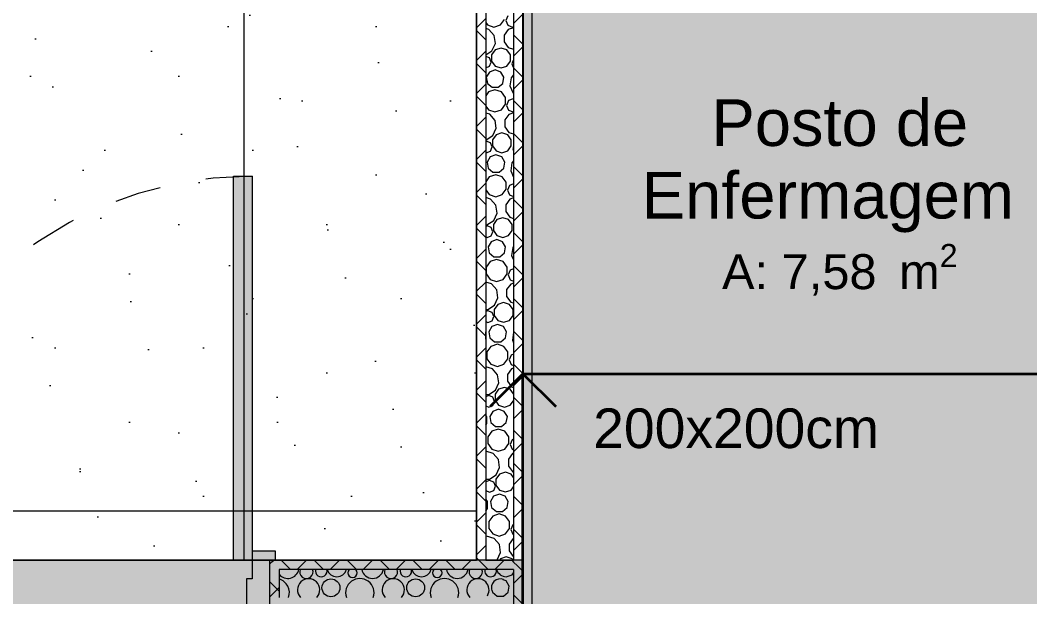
# Model space of a CAD drawing. Header units: metres. Extents: x -77 to -41.1, y -68 to -27.7.
# Drawn here: x -59.843 to -57.675, y -34.983 to -33.745 of the extents above; entities that cross this region are included whole.
import ezdxf

# ---------------------------------------------------------------- set-up
doc = ezdxf.new("R2010")
doc.units = ezdxf.units.M
doc.header["$MEASUREMENT"] = 0
doc.linetypes.add('Dashed', pattern=[0.07, 0.045, -0.025])
for name, color, linetype, lineweight, true_color in [('LAJES.EST_Caneta_No__18', 7, 'Continuous', 0, 0xdfdfdf), ('LAJES.EST_Caneta_No__254', 7, 'Continuous', 0, 0xd1c9ad), ('NOTAS PISOS_Caneta_No__12', 7, 'Continuous', 0, 0x030303), ('PISO_Caneta_No__24', 7, 'Continuous', 40, 0x851f10), ('PISO_Caneta_No__97', 7, 'Continuous', 5, 0x6b6b6b), ('Portas Archicad_Caneta_No__9', 7, 'Continuous', 5, 0x020202), ('Portas Archicad_Caneta_No__97', 7, 'Continuous', 5, 0x6b6b6b), ('ZONA_Caneta_No__56', 7, 'Continuous', 0, 0xffe495)]:
    doc.layers.add(name, color=color, linetype=linetype, lineweight=lineweight, true_color=true_color)
for name, color, linetype, lineweight in [('LAJES.EST_Caneta_No__241', 7, 'Continuous', 13), ('LAJES.EST_Caneta_No__96', 252, 'Continuous', 0), ('PAREDE CONSTRUIR_Caneta_No__241', 7, 'Continuous', 13), ('PAREDE CONSTRUIR_Caneta_No__83', 84, 'Continuous', 0), ('PAREDE CONSTRUIR_Caneta_No__96', 252, 'Continuous', 0), ('PISO - Rodapé_Caneta_No__11', 7, 'Continuous', 5), ('PISO_Caneta_No__1', 7, 'Continuous', 35), ('PISO_Caneta_No__241', 7, 'Continuous', 13), ('Portas Archicad_Caneta_No__241', 7, 'Continuous', 13), ('Selos de Zona Archicad_Caneta_No__11', 7, 'Continuous', 5)]:
    doc.layers.add(name, color=color, linetype=linetype, lineweight=lineweight)
for name, color, linetype in [('PAREDE CONSTRUIR', 7, 'Continuous'), ('Portas Archicad', 7, 'Continuous'), ('ZONA', 7, 'Continuous')]:
    doc.layers.add(name, color=color, linetype=linetype)
doc.styles.add('GENERATED_STYLE_1', font='arial.ttf')
pattern_1 = [(45, (0, 0.5), (-0.159099, 0.159099), [0, -0.15, 0, -0.225]), (110, (0.5, 0.5), (0.21143084, 0.07695453), [0, -0.11, 0, -0.19])]
pattern_2 = [(45, (0, 0), (-0.03535534, 0.03535534), []), (135, (0, 0), (0.03535534, 0.03535534), [])]

# ---------------------------------------------------------------- blocks, each defined once
blk = doc.blocks.new('Posto de Enfermagem_9_15_3', base_point=(-58.0832, -34.1078))
at = {"layer": 'Selos de Zona Archicad_Caneta_No__11', "color": 7, "lineweight": 5, "insert": (-58.0832, -33.9151), "char_height": 0.1, "width": 1, "attachment_point": 2, "line_spacing_factor": 0.934219, "style": 'GENERATED_STYLE_1'}
blk.add_mtext('\\A1;{\\pqc;\\pt0,0.55;\\fArial|b0|i0|c0|p0;\\W1.000000;Posto de Enfermagem\\fArial|b0|i0|c0|p0;\\W1.000000;\\A1{\\H.66x;\\S^  ;}\\fArial|b0|i0|c0|p0;\\W1.000000;\\fArial|b0|i0|c0|p0;\\W1.000000;\\A1{\\H.66x;\\S^  ;}}', dxfattribs=at)
at = {"layer": 'Selos de Zona Archicad_Caneta_No__11', "color": 7, "lineweight": 5, "insert": (-58.0832, -34.2255), "char_height": 0.075, "attachment_point": 2, "style": 'GENERATED_STYLE_1'}
blk.add_mtext('\\A1;{\\pqc;\\pt0,0.55;\\fArial|b0|i0|c0|p0;\\W1.000000;A: 7,58\\fArial|b0|i0|c0|p0;\\W1.000000;\\A1{\\H.66x;\\S^  ;}\\fArial|b0|i0|c0|p0;\\W1.000000; m\\fArial|b0|i0|c0|p0;\\W1.000000;\\A1{\\H.66x;\\S2^  ;}}', dxfattribs=at)
blk = doc.blocks.new('*X64')
at = {"layer": 'PAREDE CONSTRUIR_Caneta_No__96', "color": 252, "linetype": 'Continuous', "lineweight": 0}
for centre, radius, start, end in [((-58.8333, -34.9272), 0.0125, 214.0469, 15.9768), ((-58.7996, -34.9183), 0.0213, 194.7425, 270.1726), ((-58.8604, -34.9677), 0.0239, 328.5151, 45.581), ((-58.8124, -34.9632), 0.0192, 68.4866, 201.5134)]:
    blk.add_arc(centre, radius, start, end, dxfattribs=at)
blk = doc.blocks.new('*X65')
at = {"layer": 'PAREDE CONSTRUIR_Caneta_No__96', "color": 252, "linetype": 'Continuous', "lineweight": 0}
for p, q in [((-58.7871, -34.9356), (-58.7837, -34.9308)), ((-58.8001, -34.9486), (-58.8063, -34.9463)), ((-58.7935, -34.9599), (-58.8001, -34.9486)), ((-58.7995, -34.9396), (-58.7871, -34.9356)), ((-58.8296, -34.9696), (-58.829, -34.9728)), ((-58.829, -34.9728), (-58.819, -34.9813)), ((-58.8058, -34.9813), (-58.7958, -34.9728)), ((-58.7958, -34.9728), (-58.7935, -34.9599)), ((-58.819, -34.9813), (-58.8058, -34.9813))]:
    blk.add_line(p, q, dxfattribs=at)
blk = doc.blocks.new('*X114')
at = {"layer": 'PAREDE CONSTRUIR_Caneta_No__96', "color": 252, "linetype": 'Continuous', "lineweight": 0}
for centre in [(-59.1761, -34.9632), (-58.9942, -34.9632)]:
    blk.add_circle(centre, 0.0192, dxfattribs=at)
for centre, radius, start, end in [((-59.2685, -34.9194), 0.0237, 218.0146, 349.4516), ((-59.2289, -34.929), 0.0143, 158.5652, 21.4348), ((-59.197, -34.9272), 0.0125, 164.0233, 15.9767), ((-59.1633, -34.9183), 0.0213, 194.7425, 345.2575), ((-59.1297, -34.9311), 0.0103, 135.1079, 44.8921), ((-59.0866, -34.9194), 0.0237, 190.5484, 349.4516), ((-59.0471, -34.929), 0.0143, 158.5652, 21.4348), ((-59.0152, -34.9272), 0.0125, 164.0233, 15.9767), ((-58.9815, -34.9183), 0.0213, 194.7426, 345.2574), ((-58.9478, -34.9311), 0.0103, 135.1079, 44.892), ((-58.9048, -34.9194), 0.0237, 190.5484, 349.4516), ((-58.8652, -34.929), 0.0143, 158.5653, 21.4347), ((-58.8333, -34.9272), 0.0125, 164.0234, 214.0469), ((-59.2959, -34.9739), 0.0306, 341.1757, 73.2907), ((-59.2241, -34.9677), 0.0239, 317.534, 222.466), ((-59.114, -34.9739), 0.0306, 341.1757, 198.8243), ((-59.0423, -34.9677), 0.0239, 317.534, 222.466), ((-58.9322, -34.9739), 0.0306, 341.1757, 198.8243), ((-58.8604, -34.9677), 0.0239, 45.581, 222.466)]:
    blk.add_arc(centre, radius, start, end, dxfattribs=at)
blk = doc.blocks.new('Door 26_9')
at = {"layer": 'Portas Archicad', "linetype": 'Continuous', "lineweight": 0, "true_color": 0xffffff}
for points in [[(0.412, 0.824), (0.372, 0.824), (0.372, 0), (0.412, 0)], [(-0.412, 0.019), (-0.462, 0.019), (-0.462, 0), (-0.412, 0)], [(-0.4, -0.1), (-0.4, -0.04), (-0.412, -0.04), (-0.412, 0), (-0.45, 0), (-0.45, -0.1)], [(0.45, -0.1), (0.45, 0), (0.412, 0), (0.412, -0.04), (0.4, -0.04), (0.4, -0.1)], [(0.412, 0), (0.462, 0), (0.462, 0.019), (0.412, 0.019)], [(-0.412, -0.1), (-0.462, -0.1), (-0.462, -0.119), (-0.412, -0.119)], [(0.412, -0.119), (0.462, -0.119), (0.462, -0.1), (0.412, -0.1)]]:
    blk.add_hatch(color=7, dxfattribs=at).paths.add_polyline_path(points)
at = {"layer": 'Portas Archicad_Caneta_No__241', "color": 7, "linetype": 'Continuous', "lineweight": 13}
for p, q in [((-0.462, 0), (-0.45, 0)), ((-0.462, 0), (-0.45, 0)), ((-0.45, -0.02), (-0.45, 0)), ((-0.45, -0.02), (-0.45, 0)), ((-0.45, -0.02), (-0.45, 0)), ((-0.45, -0.02), (-0.45, 0)), ((0.45, 0), (0.462, 0)), ((0.45, 0), (0.462, 0)), ((0.45, -0.02), (0.45, 0)), ((0.45, -0.02), (0.45, 0)), ((0.45, -0.02), (0.45, 0)), ((0.45, -0.02), (0.45, 0)), ((-0.45, -0.08), (-0.45, -0.02)), ((-0.45, -0.08), (-0.45, -0.02)), ((-0.45, -0.08), (-0.45, -0.02)), ((-0.45, -0.08), (-0.45, -0.02)), ((0.45, -0.08), (0.45, -0.02)), ((0.45, -0.08), (0.45, -0.02)), ((0.45, -0.08), (0.45, -0.02)), ((0.45, -0.08), (0.45, -0.02)), ((-0.45, -0.1), (-0.45, -0.08)), ((-0.45, -0.1), (-0.45, -0.08)), ((0.45, -0.1), (0.45, -0.08)), ((0.45, -0.1), (0.45, -0.08)), ((-0.462, -0.1), (-0.45, -0.1)), ((-0.462, -0.1), (-0.45, -0.1)), ((0.45, -0.1), (0.462, -0.1)), ((0.45, -0.1), (0.462, -0.1))]:
    blk.add_line(p, q, dxfattribs=at)
at = {"layer": 'Portas Archicad_Caneta_No__9', "color": 18, "linetype": 'Continuous', "lineweight": 5, "true_color": 0x020202}
for p, q in [((0.372, 0), (0.372, 0.824)), ((0.372, 0.824), (0.412, 0.824)), ((0.412, 0.824), (0.412, 0)), ((-0.412, 0.019), (-0.462, 0.019)), ((-0.462, 0.019), (-0.462, 0)), ((-0.462, 0), (-0.412, 0)), ((-0.412, 0), (-0.45, 0)), ((-0.45, 0), (-0.45, -0.1)), ((-0.412, 0), (-0.412, 0.019)), ((-0.412, -0.04), (-0.412, 0)), ((0.412, 0), (0.372, 0)), ((0.462, 0.019), (0.412, 0.019)), ((0.412, 0.019), (0.412, 0)), ((0.412, 0), (0.462, 0)), ((0.45, 0), (0.412, 0)), ((0.412, 0), (0.412, -0.04)), ((0.45, -0.1), (0.45, 0)), ((0.462, 0), (0.462, 0.019)), ((-0.4, -0.04), (-0.412, -0.04)), ((-0.4, -0.1), (-0.4, -0.04)), ((0.412, -0.04), (0.4, -0.04)), ((0.4, -0.04), (0.4, -0.1)), ((-0.412, -0.1), (-0.462, -0.1)), ((-0.462, -0.1), (-0.462, -0.119)), ((-0.45, -0.1), (-0.4, -0.1)), ((-0.412, -0.119), (-0.412, -0.1)), ((0.4, -0.1), (0.45, -0.1)), ((0.462, -0.1), (0.412, -0.1)), ((0.412, -0.1), (0.412, -0.119)), ((0.462, -0.119), (0.462, -0.1)), ((-0.462, -0.119), (-0.412, -0.119)), ((0.412, -0.119), (0.462, -0.119))]:
    blk.add_line(p, q, dxfattribs=at)
at = {"layer": 'Portas Archicad_Caneta_No__97', "color": 251, "linetype": 'Dashed', "lineweight": 5, "true_color": 0x6b6b6b}
blk.add_arc((0.412, 0), 0.824, 90, 180, dxfattribs=at)
blk = doc.blocks.new('*X129')
at = {"layer": 'PAREDE CONSTRUIR_Caneta_No__96', "color": 252, "linetype": 'Continuous', "lineweight": 0}
for p, q in [((-58.7965, -33.7359), (-58.8007, -33.746)), ((-58.8437, -33.7502), (-58.8398, -33.7556)), ((-58.8398, -33.7556), (-58.8259, -33.7601)), ((-58.8259, -33.7601), (-58.812, -33.7556)), ((-58.812, -33.7556), (-58.8034, -33.7438)), ((-58.8007, -33.746), (-58.7965, -33.7561)), ((-58.7965, -33.7561), (-58.7864, -33.7603)), ((-58.7837, -33.7615), (-58.7956, -33.7654)), ((-58.7864, -33.7603), (-58.7837, -33.7592)), ((-58.8368, -33.7652), (-58.8437, -33.7631)), ((-58.8255, -33.7782), (-58.8368, -33.7652)), ((-58.823, -33.7953), (-58.8255, -33.7782)), ((-58.7956, -33.7654), (-58.8042, -33.7773)), ((-58.8042, -33.7773), (-58.8042, -33.792)), ((-58.8302, -33.8109), (-58.823, -33.7953)), ((-58.8108, -33.8051), (-58.8233, -33.8092)), ((-58.7983, -33.8092), (-58.8108, -33.8051)), ((-58.8042, -33.792), (-58.7956, -33.804)), ((-58.7956, -33.804), (-58.7837, -33.8078)), ((-58.8437, -33.8196), (-58.8302, -33.8109)), ((-58.8356, -33.8264), (-58.8437, -33.823)), ((-58.8319, -33.8352), (-58.8356, -33.8264)), ((-58.8233, -33.8092), (-58.831, -33.8198)), ((-58.831, -33.8198), (-58.831, -33.8329)), ((-58.7905, -33.8198), (-58.7983, -33.8092)), ((-58.7905, -33.8329), (-58.7905, -33.8198)), ((-58.8437, -33.8475), (-58.8356, -33.8441)), ((-58.8356, -33.8441), (-58.8319, -33.8352)), ((-58.831, -33.8329), (-58.8233, -33.8436)), ((-58.8233, -33.8436), (-58.8108, -33.8476)), ((-58.8108, -33.8476), (-58.7983, -33.8436)), ((-58.7983, -33.8436), (-58.7905, -33.8329)), ((-58.7844, -33.8318), (-58.7874, -33.8391)), ((-58.7874, -33.8391), (-58.7844, -33.8464)), ((-58.7837, -33.8315), (-58.7844, -33.8318)), ((-58.7844, -33.8464), (-58.7837, -33.8467)), ((-58.8358, -33.8566), (-58.8424, -33.8679)), ((-58.8424, -33.8679), (-58.8401, -33.8809)), ((-58.8235, -33.8521), (-58.8358, -33.8566)), ((-58.8112, -33.8566), (-58.8235, -33.8521)), ((-58.8046, -33.8679), (-58.8112, -33.8566)), ((-58.8069, -33.8809), (-58.8046, -33.8679)), ((-58.7893, -33.8692), (-58.7918, -33.8863)), ((-58.7837, -33.8627), (-58.7893, -33.8692)), ((-58.8401, -33.8809), (-58.8301, -33.8893)), ((-58.8301, -33.8893), (-58.817, -33.8893)), ((-58.817, -33.8893), (-58.8069, -33.8809)), ((-58.7918, -33.8863), (-58.7846, -33.9019)), ((-58.8379, -33.8993), (-58.8437, -33.9073)), ((-58.824, -33.8948), (-58.8379, -33.8993)), ((-58.8101, -33.8993), (-58.824, -33.8948)), ((-58.8015, -33.9111), (-58.8101, -33.8993)), ((-58.8015, -33.9258), (-58.8015, -33.9111)), ((-58.7846, -33.9019), (-58.7837, -33.9025)), ((-58.8437, -33.9296), (-58.8379, -33.9376)), ((-58.8101, -33.9376), (-58.8015, -33.9258)), ((-58.7946, -33.9179), (-58.7988, -33.928)), ((-58.7988, -33.928), (-58.7946, -33.9381)), ((-58.7845, -33.9137), (-58.7946, -33.9179)), ((-58.7837, -33.914), (-58.7845, -33.9137)), ((-58.8349, -33.9472), (-58.8437, -33.9446)), ((-58.8379, -33.9376), (-58.824, -33.9421)), ((-58.8236, -33.9602), (-58.8349, -33.9472)), ((-58.824, -33.9421), (-58.8101, -33.9376)), ((-58.7937, -33.9474), (-58.8024, -33.9593)), ((-58.7946, -33.9381), (-58.7845, -33.9423)), ((-58.7837, -33.9441), (-58.7937, -33.9474)), ((-58.7845, -33.9423), (-58.7837, -33.942)), ((-58.8283, -33.9929), (-58.8212, -33.9773)), ((-58.8212, -33.9773), (-58.8236, -33.9602)), ((-58.8024, -33.9593), (-58.8024, -33.974)), ((-58.8024, -33.974), (-58.7937, -33.986)), ((-58.8428, -34.0023), (-58.8283, -33.9929)), ((-58.8214, -33.9911), (-58.8291, -34.0018)), ((-58.8089, -33.9871), (-58.8214, -33.9911)), ((-58.7964, -33.9911), (-58.8089, -33.9871)), ((-58.7887, -34.0018), (-58.7964, -33.9911)), ((-58.7937, -33.986), (-58.7837, -33.9892)), ((-58.8437, -34.0023), (-58.8428, -34.0023)), ((-58.8426, -34.0047), (-58.8437, -34.0052)), ((-58.8337, -34.0084), (-58.8426, -34.0047)), ((-58.8301, -34.0172), (-58.8337, -34.0084)), ((-58.8337, -34.0261), (-58.8301, -34.0172)), ((-58.8291, -34.0018), (-58.8291, -34.0149)), ((-58.8291, -34.0149), (-58.8214, -34.0256)), ((-58.7964, -34.0256), (-58.7887, -34.0149)), ((-58.7887, -34.0149), (-58.7887, -34.0018)), ((-58.7837, -34.0166), (-58.7856, -34.0211)), ((-58.7856, -34.0211), (-58.7837, -34.0255)), ((-58.8437, -34.0293), (-58.8426, -34.0298)), ((-58.8426, -34.0298), (-58.8337, -34.0261)), ((-58.834, -34.0386), (-58.8405, -34.0499)), ((-58.8217, -34.0341), (-58.834, -34.0386)), ((-58.8093, -34.0386), (-58.8217, -34.0341)), ((-58.8214, -34.0256), (-58.8089, -34.0296)), ((-58.8028, -34.0499), (-58.8093, -34.0386)), ((-58.8089, -34.0296), (-58.7964, -34.0256)), ((-58.8405, -34.0499), (-58.8383, -34.0628)), ((-58.8383, -34.0628), (-58.8282, -34.0713)), ((-58.8151, -34.0713), (-58.8051, -34.0628)), ((-58.8051, -34.0628), (-58.8028, -34.0499)), ((-58.7874, -34.0512), (-58.7899, -34.0683)), ((-58.7837, -34.0469), (-58.7874, -34.0512)), ((-58.8361, -34.0813), (-58.8437, -34.0918)), ((-58.8222, -34.0768), (-58.8361, -34.0813)), ((-58.8282, -34.0713), (-58.8151, -34.0713)), ((-58.8083, -34.0813), (-58.8222, -34.0768)), ((-58.7997, -34.0931), (-58.8083, -34.0813)), ((-58.7899, -34.0683), (-58.7837, -34.0818)), ((-58.8083, -34.1196), (-58.7997, -34.1078)), ((-58.7997, -34.1078), (-58.7997, -34.0931)), ((-58.7928, -34.0999), (-58.797, -34.11)), ((-58.7837, -34.0961), (-58.7928, -34.0999)), ((-58.8437, -34.1091), (-58.8361, -34.1196)), ((-58.8331, -34.1291), (-58.8437, -34.126)), ((-58.8361, -34.1196), (-58.8222, -34.1241)), ((-58.8218, -34.1422), (-58.8331, -34.1291)), ((-58.8222, -34.1241), (-58.8083, -34.1196)), ((-58.7918, -34.1294), (-58.8005, -34.1413)), ((-58.797, -34.11), (-58.7928, -34.1201)), ((-58.7928, -34.1201), (-58.7837, -34.1239)), ((-58.7837, -34.1267), (-58.7918, -34.1294)), ((-58.8193, -34.1593), (-58.8218, -34.1422)), ((-58.8005, -34.1413), (-58.8005, -34.156)), ((-58.8196, -34.1731), (-58.8273, -34.1838)), ((-58.8265, -34.1749), (-58.8193, -34.1593)), ((-58.8071, -34.1691), (-58.8196, -34.1731)), ((-58.7946, -34.1731), (-58.8071, -34.1691)), ((-58.8005, -34.156), (-58.7918, -34.168)), ((-58.7868, -34.1838), (-58.7946, -34.1731)), ((-58.7918, -34.168), (-58.7837, -34.1706)), ((-58.8437, -34.1843), (-58.841, -34.1843)), ((-58.8407, -34.1867), (-58.8437, -34.1879)), ((-58.841, -34.1843), (-58.8265, -34.1749)), ((-58.8319, -34.1904), (-58.8407, -34.1867)), ((-58.8282, -34.1992), (-58.8319, -34.1904)), ((-58.8273, -34.1838), (-58.8273, -34.1969)), ((-58.7868, -34.1969), (-58.7868, -34.1838)), ((-58.8437, -34.2105), (-58.8407, -34.2118)), ((-58.8407, -34.2118), (-58.8319, -34.2081)), ((-58.8198, -34.2161), (-58.8321, -34.2206)), ((-58.8319, -34.2081), (-58.8282, -34.1992)), ((-58.8273, -34.1969), (-58.8196, -34.2076)), ((-58.8075, -34.2206), (-58.8198, -34.2161)), ((-58.8196, -34.2076), (-58.8071, -34.2116)), ((-58.8071, -34.2116), (-58.7946, -34.2076)), ((-58.7946, -34.2076), (-58.7868, -34.1969)), ((-58.8321, -34.2206), (-58.8387, -34.2319)), ((-58.8387, -34.2319), (-58.8364, -34.2448)), ((-58.8009, -34.2319), (-58.8075, -34.2206)), ((-58.8032, -34.2448), (-58.8009, -34.2319)), ((-58.7856, -34.2332), (-58.788, -34.2502)), ((-58.7837, -34.231), (-58.7856, -34.2332)), ((-58.8364, -34.2448), (-58.8264, -34.2533)), ((-58.8203, -34.2588), (-58.8342, -34.2633)), ((-58.8264, -34.2533), (-58.8132, -34.2533)), ((-58.8064, -34.2633), (-58.8203, -34.2588)), ((-58.8132, -34.2533), (-58.8032, -34.2448)), ((-58.788, -34.2502), (-58.7837, -34.2597)), ((-58.8342, -34.2633), (-58.8428, -34.2751)), ((-58.8428, -34.2751), (-58.8428, -34.2897)), ((-58.7978, -34.2751), (-58.8064, -34.2633)), ((-58.7978, -34.2897), (-58.7978, -34.2751)), ((-58.7909, -34.2819), (-58.7951, -34.292)), ((-58.7837, -34.2789), (-58.7909, -34.2819)), ((-58.8428, -34.2897), (-58.8342, -34.3016)), ((-58.8342, -34.3016), (-58.8203, -34.3061)), ((-58.8203, -34.3061), (-58.8064, -34.3016)), ((-58.8064, -34.3016), (-58.7978, -34.2897)), ((-58.7951, -34.292), (-58.7909, -34.3021)), ((-58.7909, -34.3021), (-58.7837, -34.3051)), ((-58.8312, -34.3111), (-58.8437, -34.3075)), ((-58.8199, -34.3242), (-58.8312, -34.3111)), ((-58.8175, -34.3412), (-58.8199, -34.3242)), ((-58.79, -34.3114), (-58.7987, -34.3233)), ((-58.7987, -34.3233), (-58.7987, -34.338)), ((-58.7837, -34.3093), (-58.79, -34.3114)), ((-58.8246, -34.3569), (-58.8175, -34.3412)), ((-58.7987, -34.338), (-58.79, -34.35)), ((-58.8437, -34.3663), (-58.8391, -34.3663)), ((-58.8389, -34.3687), (-58.8437, -34.3707)), ((-58.8391, -34.3663), (-58.8246, -34.3569)), ((-58.83, -34.3724), (-58.8389, -34.3687)), ((-58.8177, -34.3551), (-58.8254, -34.3658)), ((-58.8254, -34.3658), (-58.8254, -34.3789)), ((-58.8052, -34.3511), (-58.8177, -34.3551)), ((-58.7927, -34.3551), (-58.8052, -34.3511)), ((-58.785, -34.3658), (-58.7927, -34.3551)), ((-58.79, -34.35), (-58.7837, -34.352)), ((-58.785, -34.3789), (-58.785, -34.3658)), ((-58.8389, -34.3938), (-58.83, -34.3901)), ((-58.8264, -34.3812), (-58.83, -34.3724)), ((-58.83, -34.3901), (-58.8264, -34.3812)), ((-58.8254, -34.3789), (-58.8177, -34.3896)), ((-58.8177, -34.3896), (-58.8052, -34.3936)), ((-58.8052, -34.3936), (-58.7927, -34.3896)), ((-58.7927, -34.3896), (-58.785, -34.3789)), ((-58.8437, -34.3918), (-58.8389, -34.3938)), ((-58.8303, -34.4026), (-58.8368, -34.4139)), ((-58.818, -34.3981), (-58.8303, -34.4026)), ((-58.8056, -34.4026), (-58.818, -34.3981)), ((-58.7991, -34.4139), (-58.8056, -34.4026)), ((-58.8433, -34.4143), (-58.8437, -34.4137)), ((-58.8437, -34.4296), (-58.8433, -34.429)), ((-58.8433, -34.429), (-58.8433, -34.4143)), ((-58.8368, -34.4139), (-58.8346, -34.4268)), ((-58.8346, -34.4268), (-58.8245, -34.4353)), ((-58.8114, -34.4353), (-58.8013, -34.4268)), ((-58.8013, -34.4268), (-58.7991, -34.4139)), ((-58.7837, -34.4152), (-58.7862, -34.4322)), ((-58.7862, -34.4322), (-58.7837, -34.4377)), ((-58.7837, -34.4151), (-58.7837, -34.4152)), ((-58.8324, -34.4453), (-58.841, -34.4571)), ((-58.8185, -34.4408), (-58.8324, -34.4453)), ((-58.8245, -34.4353), (-58.8114, -34.4353)), ((-58.8046, -34.4453), (-58.8185, -34.4408)), ((-58.796, -34.4571), (-58.8046, -34.4453)), ((-58.841, -34.4571), (-58.841, -34.4717)), ((-58.841, -34.4717), (-58.8324, -34.4836)), ((-58.8046, -34.4836), (-58.796, -34.4717)), ((-58.796, -34.4717), (-58.796, -34.4571)), ((-58.7891, -34.4639), (-58.7932, -34.474)), ((-58.7932, -34.474), (-58.7891, -34.4841)), ((-58.7837, -34.4617), (-58.7891, -34.4639)), ((-58.8294, -34.4931), (-58.8437, -34.4889)), ((-58.8324, -34.4836), (-58.8185, -34.4881)), ((-58.8181, -34.5062), (-58.8294, -34.4931)), ((-58.8185, -34.4881), (-58.8046, -34.4836)), ((-58.7881, -34.4934), (-58.7968, -34.5053)), ((-58.7891, -34.4841), (-58.7837, -34.4863)), ((-58.7837, -34.4919), (-58.7881, -34.4934)), ((-58.8156, -34.5232), (-58.8181, -34.5062)), ((-58.7968, -34.5053), (-58.7968, -34.52)), ((-58.7968, -34.52), (-58.7881, -34.532)), ((-58.8373, -34.5483), (-58.8228, -34.5389)), ((-58.8159, -34.5371), (-58.8236, -34.5478)), ((-58.8228, -34.5389), (-58.8156, -34.5232)), ((-58.8033, -34.5331), (-58.8159, -34.5371)), ((-58.7908, -34.5371), (-58.8033, -34.5331)), ((-58.7837, -34.5469), (-58.7908, -34.5371)), ((-58.7881, -34.532), (-58.7837, -34.5334)), ((-58.8437, -34.5483), (-58.8373, -34.5483)), ((-58.837, -34.5507), (-58.8437, -34.5534)), ((-58.8282, -34.5543), (-58.837, -34.5507)), ((-58.8245, -34.5632), (-58.8282, -34.5543)), ((-58.8282, -34.5721), (-58.8245, -34.5632)), ((-58.8236, -34.5478), (-58.8236, -34.5609)), ((-58.8236, -34.5609), (-58.8159, -34.5716)), ((-58.7908, -34.5716), (-58.7837, -34.5618)), ((-58.8437, -34.573), (-58.837, -34.5757)), ((-58.837, -34.5757), (-58.8282, -34.5721)), ((-58.8284, -34.5846), (-58.835, -34.5959)), ((-58.8161, -34.5801), (-58.8284, -34.5846)), ((-58.8038, -34.5846), (-58.8161, -34.5801)), ((-58.8159, -34.5716), (-58.8033, -34.5756)), ((-58.7972, -34.5959), (-58.8038, -34.5846)), ((-58.8033, -34.5756), (-58.7908, -34.5716)), ((-58.8414, -34.5963), (-58.8437, -34.5931)), ((-58.8414, -34.611), (-58.8414, -34.5963)), ((-58.835, -34.5959), (-58.8327, -34.6088)), ((-58.7995, -34.6088), (-58.7972, -34.5959)), ((-58.8437, -34.6142), (-58.8414, -34.611)), ((-58.8305, -34.6273), (-58.8391, -34.6391)), ((-58.8327, -34.6088), (-58.8227, -34.6173)), ((-58.8166, -34.6228), (-58.8305, -34.6273)), ((-58.8227, -34.6173), (-58.8095, -34.6173)), ((-58.8027, -34.6273), (-58.8166, -34.6228)), ((-58.8095, -34.6173), (-58.7995, -34.6088)), ((-58.7941, -34.6391), (-58.8027, -34.6273)), ((-58.7837, -34.6099), (-58.7843, -34.6142)), ((-58.7843, -34.6142), (-58.7837, -34.6156)), ((-58.8391, -34.6391), (-58.8391, -34.6537)), ((-58.7941, -34.6537), (-58.7941, -34.6391)), ((-58.7872, -34.6459), (-58.7914, -34.656)), ((-58.7837, -34.6444), (-58.7872, -34.6459)), ((-58.8275, -34.6751), (-58.8437, -34.6704)), ((-58.8391, -34.6537), (-58.8305, -34.6656)), ((-58.8305, -34.6656), (-58.8166, -34.6701)), ((-58.8166, -34.6701), (-58.8027, -34.6656)), ((-58.8027, -34.6656), (-58.7941, -34.6537)), ((-58.7914, -34.656), (-58.7872, -34.6661)), ((-58.7872, -34.6661), (-58.7837, -34.6675)), ((-58.8162, -34.6882), (-58.8275, -34.6751)), ((-58.8138, -34.7052), (-58.8162, -34.6882)), ((-58.7863, -34.6754), (-58.7949, -34.6873)), ((-58.7949, -34.6873), (-58.7949, -34.702)), ((-58.7837, -34.6745), (-58.7863, -34.6754)), ((-58.8209, -34.7209), (-58.8138, -34.7052)), ((-58.8015, -34.7151), (-58.814, -34.7191)), ((-58.789, -34.7191), (-58.8015, -34.7151)), ((-58.7949, -34.702), (-58.7863, -34.714)), ((-58.7863, -34.714), (-58.7837, -34.7148)), ((-58.8437, -34.7303), (-58.8354, -34.7303)), ((-58.8352, -34.7327), (-58.8437, -34.7362)), ((-58.8354, -34.7303), (-58.8209, -34.7209)), ((-58.8263, -34.7363), (-58.8352, -34.7327)), ((-58.8226, -34.7452), (-58.8263, -34.7363)), ((-58.814, -34.7191), (-58.8217, -34.7298)), ((-58.8217, -34.7298), (-58.8217, -34.7429)), ((-58.7837, -34.7264), (-58.789, -34.7191)), ((-58.8437, -34.7542), (-58.8352, -34.7577)), ((-58.8352, -34.7577), (-58.8263, -34.7541)), ((-58.8263, -34.7541), (-58.8226, -34.7452)), ((-58.8217, -34.7429), (-58.814, -34.7536)), ((-58.814, -34.7536), (-58.8015, -34.7576)), ((-58.8015, -34.7576), (-58.789, -34.7536)), ((-58.789, -34.7536), (-58.7837, -34.7463)), ((-58.8396, -34.7783), (-58.8437, -34.7726)), ((-58.8396, -34.793), (-58.8396, -34.7783)), ((-58.8266, -34.7666), (-58.8331, -34.7779)), ((-58.8331, -34.7779), (-58.8309, -34.7908)), ((-58.8142, -34.7621), (-58.8266, -34.7666)), ((-58.8019, -34.7666), (-58.8142, -34.7621)), ((-58.7954, -34.7779), (-58.8019, -34.7666)), ((-58.7976, -34.7908), (-58.7954, -34.7779)), ((-58.8437, -34.7987), (-58.8396, -34.793)), ((-58.8309, -34.7908), (-58.8208, -34.7993)), ((-58.8208, -34.7993), (-58.8077, -34.7993)), ((-58.8077, -34.7993), (-58.7976, -34.7908)), ((-58.8287, -34.8093), (-58.8373, -34.8211)), ((-58.8373, -34.8211), (-58.8373, -34.8357)), ((-58.8148, -34.8048), (-58.8287, -34.8093)), ((-58.8009, -34.8093), (-58.8148, -34.8048)), ((-58.7923, -34.8211), (-58.8009, -34.8093)), ((-58.7923, -34.8357), (-58.7923, -34.8211)), ((-58.8373, -34.8357), (-58.8287, -34.8476)), ((-58.8009, -34.8476), (-58.7923, -34.8357)), ((-58.7853, -34.8279), (-58.7895, -34.838)), ((-58.7895, -34.838), (-58.7853, -34.8481)), ((-58.7837, -34.8272), (-58.7853, -34.8279)), ((-58.8422, -34.8523), (-58.8437, -34.8527)), ((-58.8256, -34.8571), (-58.8422, -34.8523)), ((-58.8287, -34.8476), (-58.8148, -34.8521)), ((-58.8144, -34.8702), (-58.8256, -34.8571)), ((-58.8148, -34.8521), (-58.8009, -34.8476)), ((-58.7844, -34.8574), (-58.7931, -34.8693)), ((-58.7853, -34.8481), (-58.7837, -34.8488)), ((-58.7837, -34.8571), (-58.7844, -34.8574)), ((-58.8191, -34.9029), (-58.8119, -34.8872)), ((-58.8119, -34.8872), (-58.8144, -34.8702)), ((-58.7931, -34.8693), (-58.7931, -34.884)), ((-58.7931, -34.884), (-58.7844, -34.8959)), ((-58.8204, -34.9038), (-58.8191, -34.9029)), ((-58.8121, -34.9011), (-58.8141, -34.9038)), ((-58.7996, -34.8971), (-58.8121, -34.9011)), ((-58.7871, -34.9011), (-58.7996, -34.8971)), ((-58.7852, -34.9038), (-58.7871, -34.9011)), ((-58.7844, -34.8959), (-58.7837, -34.8962))]:
    blk.add_line(p, q, dxfattribs=at)
blk = doc.blocks.new('símbolo_paginação de piso(1)(1)')
at = {"layer": 'PISO_Caneta_No__24', "linetype": 'Continuous', "lineweight": 0, "true_color": 0x210704}
blk.add_hatch(color=18, dxfattribs=at).paths.add_polyline_path([(2, 2), (0, 2), (0, 0), (2, 0)])
at = {"layer": 'PISO_Caneta_No__1', "color": 7, "linetype": 'Continuous', "lineweight": 35}
for p, q in [((2, 0), (1.9293, 0.0707)), ((0, 0), (2, 0)), ((2, 0), (1.9293, -0.0707))]:
    blk.add_line(p, q, dxfattribs=at)
at = {"layer": 'PISO_Caneta_No__1', "color": 7, "linetype": 'Continuous', "lineweight": 35, "flags": 128}
blk.add_lwpolyline([(2, 2), (0, 2), (0, 0), (2, 0)], close=True, dxfattribs=at)

msp = doc.modelspace()

# ---------------------------------------------------------------- hatches: boundary and pattern name
at = {"layer": 'LAJES.EST_Caneta_No__18', "linetype": 'Continuous', "lineweight": 0, "true_color": 0xdfdfdf}
h = msp.add_hatch(dxfattribs=at)
h.set_pattern_fill('Piso_Externo__0003', color=254, style=0, pattern_type=2)
h.set_pattern_definition([(45, (0, 0.6), (-0.1909188, 0.1909188), [0, -0.18, 0, -0.27]), (110, (0.6, 0.6), (0.253717, 0.09234544), [0, -0.132, 0, -0.228])])
h.paths.add_polyline_path([(-76.514, -65.1016), (-73.814, -65.1016, -0.414214), (-75.814, -67.1016), (-66.814, -67.1016, -0.414214), (-68.814, -65.1016), (-68.814, -62.301), (-68.814, -45.4002, -0.414214), (-66.514, -43.1002), (-65.914, -43.1002), (-65.914, -42.3002), (-66.514, -42.3002), (-66.514, -38.2041), (-65.114, -38.2041), (-65.114, -36.7038), (-66.514, -36.7038), (-66.514, -32.5997), (-65.114, -32.5997), (-56.714, -32.5997), (-53.814, -32.5997), (-44.014, -32.5997), (-44.014, -42.3002), (-53.814, -42.3002), (-53.814, -47.1002), (-44.014, -47.1002), (-44.014, -50.8516), (-45.6136, -50.8516), (-45.6136, -52.3506), (-44.014, -52.3506), (-44.014, -60.3006), (-48.9163, -60.3006), (-48.9163, -61.1006), (-44.3609, -61.1006), (-44.3609, -67.1016), (-44.014, -67.1016), (-41.514, -67.1016), (-41.514, -28.1016), (-41.714, -28.1016), (-41.714, -60.3006), (-43.014, -60.3006), (-43.014, -30.0016), (-66.514, -30.0016), (-66.514, -28.1016), (-76.514, -28.1016)])
h.paths.add_polyline_path([(-73.814, -45.1016), (-76.314, -45.1016), (-76.314, -43.0892), (-75.7984, -43.0908, -0.414214), (-73.8139, -45.0876)], flags=0)
h.paths.add_polyline_path([(-73.814, -45.5846, -0.009328), (-73.814, -45.6604)], flags=0)
h.paths.add_polyline_path([(-52.814, -46.3002), (-52.814, -43.1002), (-44.014, -43.1002), (-44.014, -46.3002)], flags=0)
h.paths.add_polyline_path([(-67.714, -34.1), (-76.314, -34.1), (-76.314, -32.5997), (-67.714, -32.5997)], flags=0)
at = {"layer": 'LAJES.EST_Caneta_No__254', "linetype": 'Continuous', "lineweight": 0, "true_color": 0xd1c9ad}
h = msp.add_hatch(dxfattribs=at)
h.set_pattern_fill('Haie_OD_0003', color=9, style=0, pattern_type=2)
h.set_pattern_definition(pattern_1)
h.paths.add_polyline_path([(-65.114, -47.1002), (-66.514, -47.1002), (-66.514, -60.3006), (-56.514, -60.3006), (-44.014, -60.3006), (-44.014, -56.6006), (-50.5957, -56.6006), (-50.5957, -54.2479), (-52.6157, -54.2479), (-52.6157, -52.5506), (-50.5957, -52.5506), (-45.6136, -52.5506), (-45.6136, -50.8516), (-44.014, -50.8516), (-44.014, -47.1002), (-53.814, -47.1002), (-53.814, -42.3002), (-44.014, -42.3002), (-44.014, -37.1002), (-51.174, -37.1002), (-51.174, -32.5997), (-53.814, -32.5997), (-56.714, -32.5997), (-58.7637, -32.5997), (-58.7637, -34.9038), (-63.464, -34.9038), (-63.464, -36.5038), (-65.114, -36.5038), (-65.114, -38.4037), (-63.464, -38.4037), (-63.464, -42.1002), (-65.114, -42.1002), (-65.114, -42.3002)])
h.paths.add_polyline_path([(-60.5596, -42.1002), (-60.5596, -38.4037), (-58.8637, -38.4037), (-58.8637, -42.1002)], flags=0)
h.paths.add_polyline_path([(-59.064, -48.7001), (-59.064, -47.3002), (-56.714, -47.3002), (-56.714, -48.7001)], flags=0)
at = {"layer": 'LAJES.EST_Caneta_No__96', "linetype": 'Continuous', "lineweight": 0}
h = msp.add_hatch(dxfattribs=at)
h.set_pattern_fill('Haie_OD_0003', color=252, style=0, pattern_type=2)
h.set_pattern_definition(pattern_1)
h.paths.add_polyline_path([(-66.514, -36.7038), (-65.114, -36.7038), (-65.114, -36.5038), (-63.464, -36.5038), (-63.464, -34.9038), (-58.8637, -34.9038), (-58.8637, -32.5997), (-66.514, -32.5997), (-66.514, -32.7997), (-66.514, -36.5038)])
at = {"layer": 'PAREDE CONSTRUIR_Caneta_No__83', "linetype": 'Continuous', "lineweight": 0}
h = msp.add_hatch(dxfattribs=at)
h.set_pattern_fill('Placomur_0003', color=84, style=0, pattern_type=2)
h.set_pattern_definition(pattern_2)
h.paths.add_polyline_path([(-58.8637, -32.7997), (-58.8637, -34.9038), (-58.8437, -34.9038), (-58.8437, -32.7997)])
h = msp.add_hatch(dxfattribs=at)
h.set_pattern_fill('Placomur_0003', color=84, style=0, pattern_type=2)
h.set_pattern_definition(pattern_2)
h.paths.add_polyline_path([(-58.7837, -32.7997), (-58.7837, -34.9038), (-58.7637, -34.9038), (-58.7637, -32.7997)])
h = msp.add_hatch(dxfattribs=at)
h.set_pattern_fill('Placomur_0003', color=84, style=0, pattern_type=2)
h.set_pattern_definition(pattern_2)
h.paths.add_polyline_path([(-59.3071, -34.9038), (-59.2871, -34.9238), (-58.7837, -34.9238), (-58.7837, -34.9038)])
h = msp.add_hatch(dxfattribs=at)
h.set_pattern_fill('Placomur_0003', color=84, style=0, pattern_type=2)
h.set_pattern_definition(pattern_2)
h.paths.add_polyline_path([(-59.2871, -34.9238), (-59.3071, -34.9038), (-59.3071, -34.9838), (-59.2871, -34.9838)])
h = msp.add_hatch(dxfattribs=at)
h.set_pattern_fill('Placomur_0003', color=84, style=0, pattern_type=2)
h.set_pattern_definition(pattern_2)
h.paths.add_polyline_path([(-58.7837, -34.9238), (-58.7637, -34.9038), (-58.7837, -34.9038)])
h = msp.add_hatch(dxfattribs=at)
h.set_pattern_fill('Placomur_0003', color=84, style=0, pattern_type=2)
h.set_pattern_definition(pattern_2)
h.paths.add_polyline_path([(-58.7837, -34.9238), (-58.7637, -34.9238), (-58.7637, -34.9038)])
h = msp.add_hatch(dxfattribs=at)
h.set_pattern_fill('Placomur_0003', color=84, style=0, pattern_type=2)
h.set_pattern_definition(pattern_2)
h.paths.add_polyline_path([(-58.7837, -34.9238), (-58.7837, -36.5038), (-58.7637, -36.5038), (-58.7637, -34.9238)])
at = {"layer": 'PISO_Caneta_No__97', "linetype": 'Continuous', "lineweight": 5, "true_color": 0x6b6b6b}
h = msp.add_hatch(dxfattribs=at)
h.set_pattern_fill('Ceramica_200_x_200_0003', color=251, style=0, pattern_type=2)
h.set_pattern_definition([(0, (-63.364, -32.7997), (0, 2), []), (90, (-63.364, -32.7997), (-2, 0), [])])
h.paths.add_polyline_path([(-63.364, -34.9038), (-63.364, -32.7997), (-58.8637, -32.7997), (-58.8637, -34.9038)])
h = msp.add_hatch(dxfattribs=at)
h.set_pattern_fill('Ceramica_200_x_200_0003', color=251, style=0, pattern_type=2)
h.set_pattern_definition([(0, (-58.7637, -36.5038), (0, 2), []), (90, (-58.7637, -36.5038), (-2, 0), [])])
h.paths.add_polyline_path([(-58.7637, -35.0038), (-58.7637, -32.7997), (-56.714, -32.7997), (-56.714, -36.5038), (-60.3139, -36.5038), (-63.364, -36.5038), (-63.364, -35.0038)])

# ---------------------------------------------------------------- linework, layer by layer
at = {"layer": 'LAJES.EST_Caneta_No__241', "color": 7, "linetype": 'Continuous', "lineweight": 13, "flags": 128}
for points in [[(-58.8637, -34.9038), (-58.8637, -32.5997), (-66.514, -32.5997), (-66.514, -32.7997), (-66.514, -36.5038), (-66.514, -36.7038)], [(-51.174, -37.1002), (-51.174, -32.5997), (-53.814, -32.5997), (-56.714, -32.5997), (-58.7637, -32.5997), (-58.7637, -34.9038), (-58.8637, -34.9038)], [(-51.174, -37.1002), (-51.174, -32.5997), (-53.814, -32.5997), (-56.714, -32.5997), (-58.7637, -32.5997), (-58.7637, -34.9038), (-58.8637, -34.9038)], [(-51.174, -37.1002), (-51.174, -32.5997), (-53.814, -32.5997), (-56.714, -32.5997), (-58.7637, -32.5997), (-58.7637, -34.9038), (-58.8637, -34.9038)]]:
    msp.add_lwpolyline(points, dxfattribs=at)
at = {"layer": 'PAREDE CONSTRUIR_Caneta_No__241', "color": 7, "linetype": 'Continuous', "lineweight": 13}
for p, q in [((-58.8437, -32.7997), (-58.8437, -34.9038)), ((-58.7837, -32.7997), (-58.7837, -34.9038)), ((-59.3071, -34.9238), (-59.3071, -34.9038)), ((-59.3071, -34.9238), (-59.3071, -34.9038)), ((-59.3071, -34.9038), (-59.2951, -34.9038)), ((-59.3071, -34.9838), (-59.3071, -34.9238)), ((-59.3071, -34.9838), (-59.3071, -34.9238)), ((-58.8437, -34.9238), (-59.2871, -34.9238)), ((-59.2871, -34.9238), (-59.2871, -34.9838)), ((-58.7837, -34.9238), (-58.8437, -34.9238)), ((-58.7837, -34.9238), (-58.8437, -34.9238)), ((-58.7837, -34.9238), (-58.7837, -36.5038))]:
    msp.add_line(p, q, dxfattribs=at)
at = {"layer": 'PAREDE CONSTRUIR_Caneta_No__241', "color": 7, "linetype": 'Continuous', "lineweight": 13, "flags": 128}
for points in [[(-58.8637, -32.7997), (-58.8637, -34.9038)], [(-58.7637, -34.9038), (-58.7637, -32.7997)], [(-58.8637, -34.9038), (-59.3071, -34.9038)], [(-58.7837, -34.9038), (-58.8437, -34.9038)], [(-58.8437, -34.9038), (-58.7837, -34.9038)], [(-58.7637, -36.5038), (-58.7637, -34.9038)]]:
    msp.add_lwpolyline(points, dxfattribs=at)
at = {"layer": 'PISO - Rodapé_Caneta_No__11', "color": 7, "linetype": 'Continuous', "lineweight": 5}
for p, q in [((-58.7637, -32.7997), (-58.7637, -36.5038)), ((-58.7437, -36.4838), (-58.7437, -32.8197))]:
    msp.add_line(p, q, dxfattribs=at)
at = {"layer": 'PISO_Caneta_No__241', "color": 7, "linetype": 'Continuous', "lineweight": 13, "flags": 128}
for points in [[(-63.364, -34.9038), (-63.364, -32.7997), (-58.8637, -32.7997), (-58.8637, -34.9038)], [(-58.7637, -35.0038), (-58.7637, -32.7997), (-56.714, -32.7997), (-56.714, -36.5038), (-60.3139, -36.5038), (-63.364, -36.5038), (-63.364, -35.0038)]]:
    msp.add_lwpolyline(points, close=True, dxfattribs=at)
at = {"layer": 'ZONA_Caneta_No__56', "color": 41, "linetype": 'Continuous', "lineweight": 0, "true_color": 0xffe495, "flags": 128}
for points in [[(-58.8637, -34.9038), (-58.8637, -32.7997), (-63.364, -32.7997), (-63.364, -34.9038)], [(-56.714, -32.8037), (-58.7637, -32.8037), (-58.7637, -36.5038), (-56.714, -36.5038)]]:
    msp.add_lwpolyline(points, close=True, dxfattribs=at)

# ---------------------------------------------------------------- block references
at = {"layer": 'PAREDE CONSTRUIR', "color": 7, "lineweight": 13}
for name in ['*X129', '*X114', '*X64', '*X65']:
    msp.add_blockref(name, (0, 0), dxfattribs=at)
at = {"layer": 'PISO_Caneta_No__1', "color": 7, "linetype": 'Continuous', "lineweight": 35, "xscale": -1, "rotation": 270}
msp.add_blockref('símbolo_paginação de piso(1)(1)', (-58.7637, -36.5038), dxfattribs=at)
at = {"layer": 'Portas Archicad', "color": 252, "linetype": 'Continuous', "lineweight": 0}
msp.add_blockref('Door 26_9', (-59.7571, -34.9038), dxfattribs=at)
at = {"layer": 'ZONA', "color": 7, "linetype": 'Continuous', "lineweight": 0}
msp.add_blockref('Posto de Enfermagem_9_15_3', (-58.0832, -34.1078), dxfattribs=at)

# ---------------------------------------------------------------- texts
at = {"layer": 'NOTAS PISOS_Caneta_No__12', "color": 18, "linetype": 'Continuous', "lineweight": 0, "true_color": 0x030303, "insert": (-58.6129, -34.5784), "char_height": 0.085, "attachment_point": 1, "style": 'GENERATED_STYLE_1'}
msp.add_mtext('\\A1;{\\pql;\\fArial|b0|i0|c0|p0;\\W1.000000;20\\fArial|b0|i0|c0|p0;\\W1.000000;0x\\fArial|b0|i0|c0|p0;\\W1.000000;20\\fArial|b0|i0|c0|p0;\\W1.000000;0cm}', dxfattribs=at)

doc.saveas('drawing.dxf')
